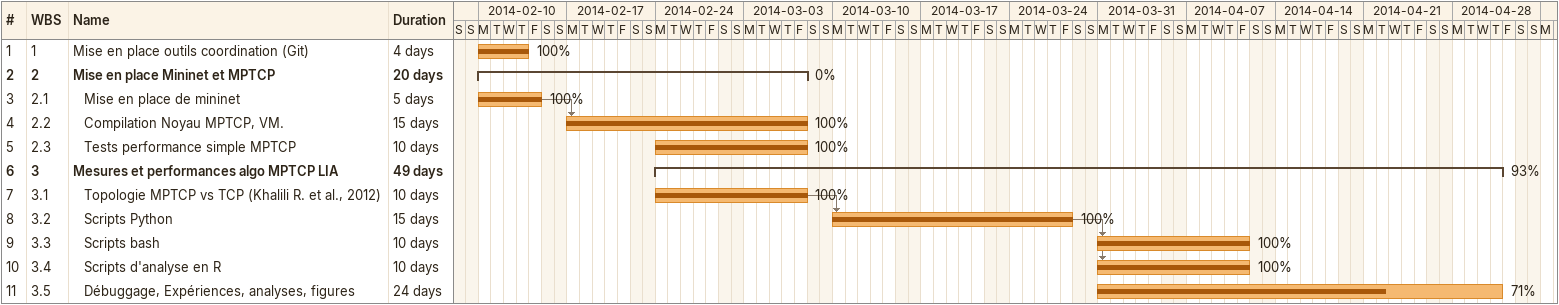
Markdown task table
| ID | WBS | Task | Duration | Start | Finish | Predecessors | % complete |
|---|---|---|---|---|---|---|---|
| 1 | 1 | Mise en place outils coordination (Git) | 4d | 2014-02-10 | 2014-02-13 |  | 100 |
| 2 | 2 | **Mise en place Mininet et MPTCP** | 20d | 2014-02-10 | 2014-03-07 |  | 0 |
| 3 | 2.1 | Mise en place de mininet | 5d | 2014-02-10 | 2014-02-14 |  | 100 |
| 4 | 2.2 | Compilation Noyau MPTCP, VM. | 15d | 2014-02-17 | 2014-03-07 | 3 | 100 |
| 5 | 2.3 | Tests performance simple MPTCP | 10d | 2014-02-24 | 2014-03-07 |  | 100 |
| 6 | 3 | **Mesures et performances algo MPTCP LIA** | 49d | 2014-02-24 | 2014-05-01 |  | 93 |
| 7 | 3.1 | Topologie MPTCP vs TCP (Khalili R. et al., 2012) | 10d | 2014-02-24 | 2014-03-07 |  | 100 |
| 8 | 3.2 | Scripts Python | 15d | 2014-03-10 | 2014-03-28 | 7 | 100 |
| 9 | 3.3 | Scripts bash | 10d | 2014-03-31 | 2014-04-11 | 8 | 100 |
| 10 | 3.4 | Scripts d'analyse en R | 10d | 2014-03-31 | 2014-04-11 | 8 | 100 |
| 11 | 3.5 | Débuggage, Expériences, analyses, figures | 24d | 2014-03-31 | 2014-05-01 |  | 71 |
